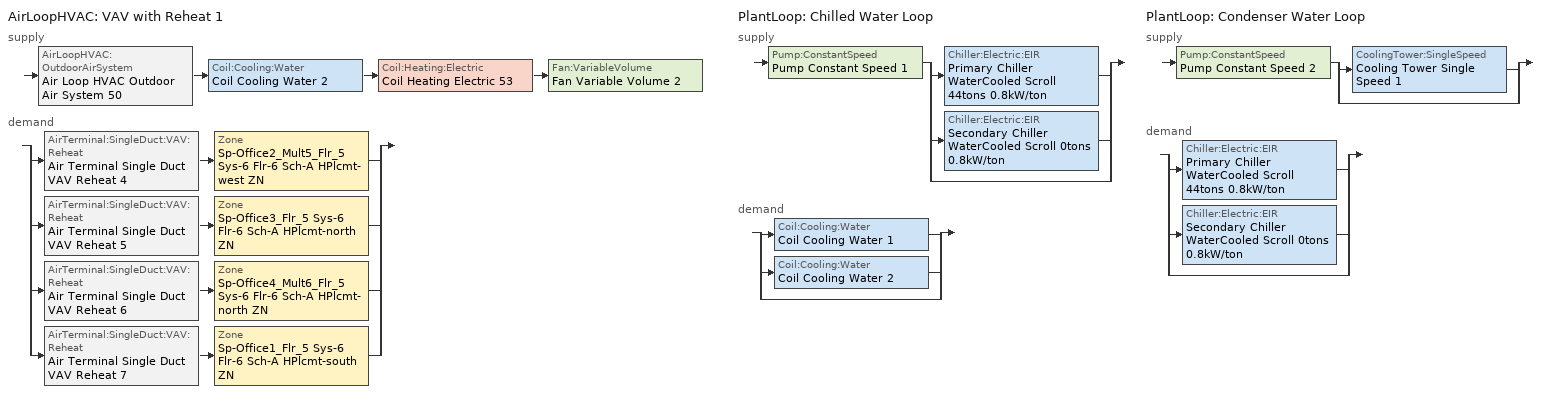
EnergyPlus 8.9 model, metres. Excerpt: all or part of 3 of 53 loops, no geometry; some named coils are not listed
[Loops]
AirLoopHVAC 'VAV with Reheat 1'
 supply: AirLoopHVAC:OutdoorAirSystem 'Air Loop HVAC Outdoor Air System 50' > Coil:Cooling:Water 'Coil Cooling Water 2' > Coil:Heating:Electric 'Coil Heating Electric 53' > Fan:VariableVolume 'Fan Variable Volume 2'
 demand: split
  | AirTerminal:SingleDuct:VAV:Reheat 'Air Terminal Single Duct VAV Reheat 4' > Zone 'Sp-Office2_Mult5_Flr_5 Sys-6 Flr-6 Sch-A HPlcmt-west ZN'
  | AirTerminal:SingleDuct:VAV:Reheat 'Air Terminal Single Duct VAV Reheat 5' > Zone 'Sp-Office3_Flr_5 Sys-6 Flr-6 Sch-A HPlcmt-north ZN'
  | AirTerminal:SingleDuct:VAV:Reheat 'Air Terminal Single Duct VAV Reheat 6' > Zone 'Sp-Office4_Mult6_Flr_5 Sys-6 Flr-6 Sch-A HPlcmt-north ZN'
  | AirTerminal:SingleDuct:VAV:Reheat 'Air Terminal Single Duct VAV Reheat 7' > Zone 'Sp-Office1_Flr_5 Sys-6 Flr-6 Sch-A HPlcmt-south ZN'
PlantLoop 'Chilled Water Loop'
 supply: Pump:ConstantSpeed 'Pump Constant Speed 1' > split
  | Chiller:Electric:EIR 'Primary Chiller WaterCooled Scroll 44tons 0.8kW/ton'
  | Chiller:Electric:EIR 'Secondary Chiller WaterCooled Scroll 0tons 0.8kW/ton'
  | bypass
 demand: split
  | Coil:Cooling:Water 'Coil Cooling Water 1'
  | Coil:Cooling:Water 'Coil Cooling Water 2'
  | bypass
PlantLoop 'Condenser Water Loop'
 supply: Pump:ConstantSpeed 'Pump Constant Speed 2' > split
  | CoolingTower:SingleSpeed 'Cooling Tower Single Speed 1'
  | bypass
 demand: split
  | Chiller:Electric:EIR 'Primary Chiller WaterCooled Scroll 44tons 0.8kW/ton'
  | Chiller:Electric:EIR 'Secondary Chiller WaterCooled Scroll 0tons 0.8kW/ton'
  | bypass
[DesignSpecification:OutdoorAir] Outdoor Air Method=Sum; Outdoor Air Flow per Person {m3/s-person}=0; Outdoor Air Flow per Zone Floor Area {m3/s-m2}=0.0004318; Outdoor Air Flow per Zone {m3/s}=0; Outdoor Air Flow Air Changes per Hour {1/hr}=0
Space Function Office - enclosed Ventilation; Space Function Office - enclosed - occsens Ventilation
[DesignSpecification:ZoneAirDistribution] Zone Air Distribution Effectiveness in Cooling Mode=1; Zone Air Distribution Effectiveness in Heating Mode=1
Sp-Office1_Flr_5 Sys-6 Flr-6 Sch-A HPlcmt-south ZN Design Spec Zone Air Dist; Sp-Office2_Mult5_Flr_5 Sys-6 Flr-6 Sch-A HPlcmt-west ZN Design Spec Zone Air Dist; Sp-Office3_Flr_5 Sys-6 Flr-6 Sch-A HPlcmt-north ZN Design Spec Zone Air Dist; Sp-Office4_Mult6_Flr_5 Sys-6 Flr-6 Sch-A HPlcmt-north ZN Design Spec Zone Air Dist
[Sizing:Zone] Zone Cooling Design Supply Air Temperature Input Method=SupplyAirTemperature; Zone Cooling Design Supply Air Temperature {C}=13; Zone Cooling Design Supply Air Temperature Difference {deltaC}=11.11; Zone Heating Design Supply Air Temperature Input Method=SupplyAirTemperature; Zone Heating Design Supply Air Temperature {C}=43; Zone Heating Design Supply Air Temperature Difference {deltaC}=11.11; Zone Cooling Design Supply Air Humidity Ratio {kgWater/kgDryAir}=0.0085; Zone Heating Design Supply Air Humidity Ratio {kgWater/kgDryAir}=0.008; Zone Heating Sizing Factor=1.3; Zone Cooling Sizing Factor=1.1; Cooling Design Air Flow Method=DesignDay; Cooling Design Air Flow Rate {m3/s}=0; Cooling Minimum Air Flow per Zone Floor Area {m3/s-m2}=0.000762; Cooling Minimum Air Flow {m3/s}=0; Cooling Minimum Air Flow Fraction=0; Heating Design Air Flow Method=DesignDay; Heating Design Air Flow Rate {m3/s}=0; Heating Maximum Air Flow per Zone Floor Area {m3/s-m2}=0.002032; Heating Maximum Air Flow {m3/s}=0.141576; Heating Maximum Air Flow Fraction=0.3; Account for Dedicated Outdoor Air System=No
Name | Design Specification Outdoor Air Object | Design Specification Zone Air Distribution Object
Sp-Office1_Flr_5 Sys-6 Flr-6 Sch-A HPlcmt-south ZN | Space Function Office - enclosed - occsens Ventilation | Sp-Office1_Flr_5 Sys-6 Flr-6 Sch-A HPlcmt-south ZN Design Spec Zone Air Dist
Sp-Office2_Mult5_Flr_5 Sys-6 Flr-6 Sch-A HPlcmt-west ZN | Space Function Office - enclosed Ventilation | Sp-Office2_Mult5_Flr_5 Sys-6 Flr-6 Sch-A HPlcmt-west ZN Design Spec Zone Air Dist
Sp-Office3_Flr_5 Sys-6 Flr-6 Sch-A HPlcmt-north ZN | Space Function Office - enclosed Ventilation | Sp-Office3_Flr_5 Sys-6 Flr-6 Sch-A HPlcmt-north ZN Design Spec Zone Air Dist
Sp-Office4_Mult6_Flr_5 Sys-6 Flr-6 Sch-A HPlcmt-north ZN | Space Function Office - enclosed - occsens Ventilation | Sp-Office4_Mult6_Flr_5 Sys-6 Flr-6 Sch-A HPlcmt-north ZN Design Spec Zone Air Dist
[Sizing:System]
VAV with Reheat 1: Type of Load to Size On=Sensible; Design Outdoor Air Flow Rate {m3/s}=Autosize; Central Heating Maximum System Air Flow Ratio=0.3; Preheat Design Temperature {C}=7; Preheat Design Humidity Ratio {kgWater/kgDryAir}=0.008; Precool Design Temperature {C}=13; Precool Design Humidity Ratio {kgWater/kgDryAir}=0.008; Central Cooling Design Supply Air Temperature {C}=13; Central Heating Design Supply Air Temperature {C}=13.1; Type of Zone Sum to Use=NonCoincident; 100% Outdoor Air in Cooling=No; 100% Outdoor Air in Heating=No; Central Cooling Design Supply Air Humidity Ratio {kgWater/kgDryAir}=0.0085; Central Heating Design Supply Air Humidity Ratio {kgWater/kgDryAir}=0.008; Cooling Supply Air Flow Rate Method=DesignDay; Cooling Supply Air Flow Rate {m3/s}=0; Cooling Supply Air Flow Rate Per Floor Area {m3/s-m2}=0.00996765; Cooling Fraction of Autosized Cooling Supply Air Flow Rate=1; Cooling Supply Air Flow Rate Per Unit Cooling Capacity {m3/s-W}=3.94755e-05; Heating Supply Air Flow Rate Method=DesignDay; Heating Supply Air Flow Rate {m3/s}=0; Heating Supply Air Flow Rate Per Floor Area {m3/s-m2}=0.00996765; Heating Fraction of Autosized Heating Supply Air Flow Rate=1; Heating Fraction of Autosized Cooling Supply Air Flow Rate=1; Heating Supply Air Flow Rate Per Unit Heating Capacity {m3/s-W}=3.15882e-05; System Outdoor Air Method=ZoneSum; Zone Maximum Outdoor Air Fraction=1; Cooling Design Capacity Method=CoolingDesignCapacity; Cooling Design Capacity {W}=Autosize; Cooling Design Capacity Per Floor Area {W/m2}=234.7; Fraction of Autosized Cooling Design Capacity=1; Heating Design Capacity Method=HeatingDesignCapacity; Heating Design Capacity {W}=Autosize; Heating Design Capacity Per Floor Area {W/m2}=157; Fraction of Autosized Heating Design Capacity=1; Central Cooling Capacity Control Method=OnOff
[Sizing:Plant] Loop Design Temperature Difference {deltaC}=6; Sizing Option=NonCoincident; Zone Timesteps in Averaging Window=1; Coincident Sizing Factor Mode=None
Name | Loop Type | Design Loop Exit Temperature {C}
Chilled Water Loop | Cooling | 7
Condenser Water Loop | Condenser | 29
[ZoneControl:Thermostat]
Name | Zone or ZoneList | Control Type Schedule | Control 1
Sp-Office1_Flr_5 Sys-6 Flr-6 Sch-A HPlcmt-south ZN Thermostat | Sp-Office1_Flr_5 Sys-6 Flr-6 Sch-A HPlcmt-south ZN | Sp-Office1_Flr_5 Sys-6 Flr-6 Sch-A HPlcmt-south ZN Thermostat Schedule | Space Function Office - enclosed - occsens Thermostat 6
Sp-Office2_Mult5_Flr_5 Sys-6 Flr-6 Sch-A HPlcmt-west ZN Thermostat | Sp-Office2_Mult5_Flr_5 Sys-6 Flr-6 Sch-A HPlcmt-west ZN | Sp-Office2_Mult5_Flr_5 Sys-6 Flr-6 Sch-A HPlcmt-west ZN Thermostat Schedule | Space Function Office - enclosed Thermostat 6
Sp-Office3_Flr_5 Sys-6 Flr-6 Sch-A HPlcmt-north ZN Thermostat | Sp-Office3_Flr_5 Sys-6 Flr-6 Sch-A HPlcmt-north ZN | Sp-Office3_Flr_5 Sys-6 Flr-6 Sch-A HPlcmt-north ZN Thermostat Schedule | Space Function Office - enclosed Thermostat 5
Sp-Office4_Mult6_Flr_5 Sys-6 Flr-6 Sch-A HPlcmt-north ZN Thermostat | Sp-Office4_Mult6_Flr_5 Sys-6 Flr-6 Sch-A HPlcmt-north ZN | Sp-Office4_Mult6_Flr_5 Sys-6 Flr-6 Sch-A HPlcmt-north ZN Thermostat Schedule | Space Function Office - enclosed - occsens Thermostat 5
[ThermostatSetpoint:DualSetpoint] Heating Setpoint Temperature Schedule=NECB-A-Thermostat Setpoint-Heating; Cooling Setpoint Temperature Schedule=NECB-A-Thermostat Setpoint-Cooling
Space Function Office - enclosed - occsens Thermostat 6; Space Function Office - enclosed Thermostat 6; Space Function Office - enclosed Thermostat 5; Space Function Office - enclosed - occsens Thermostat 5
[ZoneHVAC:Baseboard:Convective:Electric] Availability Schedule=Always On Discrete; Heating Design Capacity {W}=Autosize; Efficiency=1
Zone HVAC Baseboard Convective Electric 55; Zone HVAC Baseboard Convective Electric 52; Zone HVAC Baseboard Convective Electric 53; Zone HVAC Baseboard Convective Electric 54
[AirTerminal:SingleDuct:VAV:Reheat] Availability Schedule=Always On Discrete; Maximum Air Flow Rate {m3/s}=Autosize; Zone Minimum Air Flow Input Method=Constant; Constant Minimum Air Flow Fraction=0.3; Maximum Hot Water or Steam Flow Rate {m3/s}=Autosize; Minimum Hot Water or Steam Flow Rate {m3/s}=0; Convergence Tolerance=0.001; Damper Heating Action=Normal; Maximum Flow per Zone Floor Area During Reheat {m3/s-m2}=Autocalculate; Maximum Flow Fraction During Reheat=Autocalculate; Maximum Reheat Air Temperature {C}=43
Name | Fixed Minimum Air Flow Rate {m3/s} | Reheat Coil
Air Terminal Single Duct VAV Reheat 7 | 0.0278892 | Coil Heating Electric 57
Air Terminal Single Duct VAV Reheat 4 | 0.0571317 | Coil Heating Electric 54
Air Terminal Single Duct VAV Reheat 5 | 0.0557418 | Coil Heating Electric 55
Air Terminal Single Duct VAV Reheat 6 | 0.0278709 | Coil Heating Electric 56
[Zone equipment]
Sp-Office1_Flr_5 Sys-6 Flr-6 Sch-A HPlcmt-south ZN: Air Terminal Single Duct VAV Reheat 7, Zone HVAC Baseboard Convective Electric 55
Sp-Office2_Mult5_Flr_5 Sys-6 Flr-6 Sch-A HPlcmt-west ZN: Air Terminal Single Duct VAV Reheat 4, Zone HVAC Baseboard Convective Electric 52
Sp-Office3_Flr_5 Sys-6 Flr-6 Sch-A HPlcmt-north ZN: Air Terminal Single Duct VAV Reheat 5, Zone HVAC Baseboard Convective Electric 53
Sp-Office4_Mult6_Flr_5 Sys-6 Flr-6 Sch-A HPlcmt-north ZN: Air Terminal Single Duct VAV Reheat 6, Zone HVAC Baseboard Convective Electric 54
[Fan:VariableVolume]
Fan Variable Volume 2: Availability Schedule=VAV with Reheat 1 Occ Sch; Fan Total Efficiency=0.549965; Pressure Rise {Pa}=1458.33; Maximum Flow Rate {m3/s}=AutoSize; Fan Power Minimum Flow Rate Input Method=Fraction; Fan Power Minimum Flow Fraction=0.68; Fan Power Minimum Air Flow Rate {m3/s}=0; Motor Efficiency=0.8461; Motor In Airstream Fraction=1; Fan Power Coefficient 1=-2.4176; Fan Power Coefficient 2=9.5874; Fan Power Coefficient 3=-11.559; Fan Power Coefficient 4=5.4009; Fan Power Coefficient 5=0
[Coil:Cooling:Water]
Coil Cooling Water 2: Availability Schedule=Always On Discrete; Design Water Flow Rate {m3/s}=Autosize; Design Air Flow Rate {m3/s}=Autosize; Design Inlet Water Temperature {C}=Autosize; Design Inlet Air Temperature {C}=Autosize; Design Outlet Air Temperature {C}=Autosize; Design Inlet Air Humidity Ratio {kgWater/kgDryAir}=Autosize; Design Outlet Air Humidity Ratio {kgWater/kgDryAir}=Autosize; Type of Analysis=SimpleAnalysis; Heat Exchanger Configuration=CrossFlow
[Coil:Heating:Electric] Availability Schedule=Always On Discrete; Efficiency=1; Nominal Capacity {W}=Autosize
Coil Heating Electric 57; Coil Heating Electric 54; Coil Heating Electric 55; Coil Heating Electric 56; Coil Heating Electric 53
[Controller:WaterCoil]
Controller Water Coil 2: Control Variable=Temperature; Action=Reverse; Actuator Variable=Flow; Controller Convergence Tolerance {deltaC}=Autosize; Maximum Actuated Flow {m3/s}=Autosize; Minimum Actuated Flow {m3/s}=0
[Controller:OutdoorAir]
Controller Outdoor Air 50: Minimum Outdoor Air Flow Rate {m3/s}=0; Maximum Outdoor Air Flow Rate {m3/s}=Autosize; Economizer Control Type=DifferentialEnthalpy; Economizer Control Action Type=ModulateFlow; Lockout Type=NoLockout; Minimum Limit Type=FixedMinimum; Minimum Outdoor Air Schedule=VAV with Reheat 1 Occ Sch; Mechanical Ventilation Controller=Controller Mechanical Ventilation 50; High Humidity Control=No; Control High Indoor Humidity Based on Outdoor Humidity Ratio=Yes; Heat Recovery Bypass Control Type=BypassWhenWithinEconomizerLimits
[Controller:MechanicalVentilation]
Controller Mechanical Ventilation 50: Availability Schedule=VAV with Reheat 1 Occ Sch; Demand Controlled Ventilation=No; System Outdoor Air Method=ZoneSum; Zone 1=Sp-Office1_Flr_5 Sys-6 Flr-6 Sch-A HPlcmt-south ZN; Design Specification Outdoor Air Object Name 1=Space Function Office - enclosed - occsens Ventilation; Design Specification Zone Air Distribution Object Name 1=Sp-Office1_Flr_5 Sys-6 Flr-6 Sch-A HPlcmt-south ZN Design Spec Zone Air Dist; Zone 2=Sp-Office2_Mult5_Flr_5 Sys-6 Flr-6 Sch-A HPlcmt-west ZN; Design Specification Outdoor Air Object Name 2=Space Function Office - enclosed Ventilation; Design Specification Zone Air Distribution Object Name 2=Sp-Office2_Mult5_Flr_5 Sys-6 Flr-6 Sch-A HPlcmt-west ZN Design Spec Zone Air Dist; Zone 3=Sp-Office3_Flr_5 Sys-6 Flr-6 Sch-A HPlcmt-north ZN; Design Specification Outdoor Air Object Name 3=Space Function Office - enclosed Ventilation; Design Specification Zone Air Distribution Object Name 3=Sp-Office3_Flr_5 Sys-6 Flr-6 Sch-A HPlcmt-north ZN Design Spec Zone Air Dist; Zone 4=Sp-Office4_Mult6_Flr_5 Sys-6 Flr-6 Sch-A HPlcmt-north ZN; Design Specification Outdoor Air Object Name 4=Space Function Office - enclosed - occsens Ventilation; Design Specification Zone Air Distribution Object Name 4=Sp-Office4_Mult6_Flr_5 Sys-6 Flr-6 Sch-A HPlcmt-north ZN Design Spec Zone Air Dist
[AirLoopHVAC]
VAV with Reheat 1: Design Supply Air Flow Rate {m3/s}=AutoSize
[Pump:ConstantSpeed] Design Flow Rate {m3/s}=Autosize; Design Pump Head {Pa}=179352; Design Power Consumption {W}=Autosize; Fraction of Motor Inefficiencies to Fluid Stream=0; Pump Control Type=Intermittent; Design Power Sizing Method=PowerPerFlowPerPressure; Design Electric Power per Unit Flow Rate {W/(m3/s)}=348701.1; Design Shaft Power per Unit Flow Rate per Unit Head {W/((m3/s)-Pa)}=1.28205
Name | Motor Efficiency
Pump Constant Speed 1 | 0.865
Pump Constant Speed 2 | 0.895
[Chiller:Electric:EIR] Reference COP {W/W}=4.5032; Reference Leaving Chilled Water Temperature {C}=6.67; Reference Entering Condenser Fluid Temperature {C}=29.4; Reference Chilled Water Flow Rate {m3/s}=Autosize; Reference Condenser Fluid Flow Rate {m3/s}=Autosize; Minimum Part Load Ratio=0.25; Maximum Part Load Ratio=1; Optimum Part Load Ratio=1; Minimum Unloading Ratio=0.25; Condenser Type=WaterCooled; Condenser Fan Power Ratio {W/W}=0; Fraction of Compressor Electric Consumption Rejected by Condenser=1; Leaving Chilled Water Lower Temperature Limit {C}=2; Chiller Flow Mode=LeavingSetpointModulated; Sizing Factor=1
Name | Reference Capacity {W} | Cooling Capacity Function of Temperature Curve | Electric Input to Cooling Output Ratio Function of Temperature Curve | Electric Input to Cooling Output Ratio Function of Part Load Ratio Curve
Primary Chiller WaterCooled Scroll 44tons 0.8kW/ton | 154682 | WaterCooled_Scroll_CAPFT_NECB2011 | WaterCooled_Scroll_EIRFT_NECB2011 | WaterCooled_Scroll_EIRFPLR_NECB2011
Secondary Chiller WaterCooled Scroll 0tons 0.8kW/ton | 0.001 | WaterCooled_Scroll_CAPFT_NECB2011 1 | WaterCooled_Scroll_EIRFT_NECB2011 1 | WaterCooled_Scroll_EIRFPLR_NECB2011 1
[CoolingTower:SingleSpeed]
Cooling Tower Single Speed 1: Design Water Flow Rate {m3/s}=Autosize; Design Air Flow Rate {m3/s}=Autosize; Design Fan Power {W}=2835.47; Design U-Factor Times Area Value {W/K}=Autosize; Free Convection Air Flow Rate {m3/s}=Autosize; Free Convection Air Flow Rate Sizing Factor=0.1; Free Convection U-Factor Times Area Value {W/K}=Autosize; Free Convection U-Factor Times Area Value Sizing Factor=0.1; Performance Input Method=UFactorTimesAreaAndDesignWaterFlowRate; Heat Rejection Capacity and Nominal Capacity Sizing Ratio=1.25; Free Convection Capacity {W}=0; Free Convection Nominal Capacity Sizing Factor=0.1; Design Inlet Air Dry-Bulb Temperature {C}=25.6; Design Inlet Air Wet-Bulb Temperature {C}=25.6; Design Approach Temperature {deltaC}=Autosize; Design Range Temperature {deltaC}=Autosize; Basin Heater Capacity {W/K}=0; Basin Heater Setpoint Temperature {C}=2; Evaporation Loss Mode=LossFactor; Evaporation Loss Factor {percent/K}=0.2; Drift Loss Percent {percent}=0.008; Blowdown Calculation Mode=ConcentrationRatio; Blowdown Concentration Ratio=3; Capacity Control=FanCycling; Number of Cells=1; Cell Control=MinimalCell; Cell Minimum  Water Flow Rate Fraction=0.33; Cell Maximum Water Flow Rate Fraction=2.5; Sizing Factor=1
[PlantLoop] Fluid Type=Water; Maximum Loop Temperature {C}=100; Minimum Loop Temperature {C}=0; Maximum Loop Flow Rate {m3/s}=Autosize; Minimum Loop Flow Rate {m3/s}=0; Plant Loop Volume {m3}=Autocalculate; Load Distribution Scheme=Optimal; Plant Loop Demand Calculation Scheme=SingleSetpoint
Name | Plant Equipment Operation Scheme
Chilled Water Loop | Chilled Water Loop Operation Schemes
Condenser Water Loop | Condenser Water Loop Operation Schemes
[PlantEquipmentList]
Chilled Water Loop Cooling Equipment List: Primary Chiller WaterCooled Scroll 44tons 0.8kW/ton, Secondary Chiller WaterCooled Scroll 0tons 0.8kW/ton
Condenser Water Loop Cooling Equipment List: Cooling Tower Single Speed 1
[PlantEquipmentOperation:CoolingLoad] Load Range 1 Lower Limit {W}=0; Load Range 1 Upper Limit {W}=1000000000
Name | Range 1 Equipment List
Chilled Water Loop Cooling Operation Scheme | Chilled Water Loop Cooling Equipment List
Condenser Water Loop Cooling Operation Scheme | Condenser Water Loop Cooling Equipment List
[PlantEquipmentOperationSchemes] Control Scheme 1 Schedule=Always On Discrete
Name | Control Scheme 1
Chilled Water Loop Operation Schemes | Chilled Water Loop Cooling Operation Scheme
Condenser Water Loop Operation Schemes | Condenser Water Loop Cooling Operation Scheme
[SetpointManager:Scheduled] Control Variable=Temperature
Name | Schedule
Setpoint Manager Scheduled 4 | Supply Air Temp 1
Setpoint Manager Scheduled 1 | CHW Temp
Setpoint Manager Scheduled 2 | CW Temp
[SetpointManager:MixedAir] Control Variable=Temperature
Node 641 OS Default SPM; Node 640 OS Default SPM; Node 639 OS Default SPM
[Schedule:Day:Interval]
NECB-A-Thermostat Setpoint-Heating Sun|Hol Day; NECB-A-Thermostat Setpoint-Heating Sat Day: No, 24:00, 18
NECB-A-Thermostat Setpoint-Heating Default|Wkdy Day; NECB-A-Thermostat Setpoint-Heating Default: No, 06:00, 18, 07:00, 20, 21:00, 22, 24:00, 18
NECB-A-Thermostat Setpoint-Cooling Sun|Hol Day; NECB-A-Thermostat Setpoint-Cooling Sat Day: No, 24:00, 35
NECB-A-Thermostat Setpoint-Cooling Default|Wkdy Day; NECB-A-Thermostat Setpoint-Cooling Default: No, 06:00, 35, 21:00, 24, 24:00, 35
VAV with Reheat 1 Occ Sch Sunday; VAV with Reheat 1 Occ Sch Saturday: No, 24:00, 0
VAV with Reheat 1 Occ Sch Monday; VAV with Reheat 1 Occ Sch Tuesday; VAV with Reheat 1 Occ Sch Wednesday; VAV with Reheat 1 Occ Sch Thursday; VAV with Reheat 1 Occ Sch Friday: No, 08:00, 0, 19:00, 1, 24:00, 0
VAV with Reheat 1 Occ Sch Default; VAV with Reheat 1 Occ Sch Summer Design Day; VAV with Reheat 1 Occ Sch Winter Design Day: No, 24:00, 1
satCHW Temp 1; Schedule Day 3; sunCHW Temp 1; wkdCHW Temp 1: No, 01:00, 7, 02:00, 7, 03:00, 7, 04:00, 7, 05:00, 7, 06:00, 7, 07:00, 7, 08:00, 7, 09:00, 7, 10:00, 7, 11:00, 7, 12:00, 7, 13:00, 7, 14:00, 7, 15:00, 7, 16:00, 7, 17:00, 7, 18:00, 7, 19:00, 7, 20:00, 7, 21:00, 7, 22:00, 7, 23:00, 7, 24:00, 7
satCW Temp 1; Schedule Day 4; sunCW Temp 1; wkdCW Temp 1: No, 01:00, 29, 02:00, 29, 03:00, 29, 04:00, 29, 05:00, 29, 06:00, 29, 07:00, 29, 08:00, 29, 09:00, 29, 10:00, 29, 11:00, 29, 12:00, 29, 13:00, 29, 14:00, 29, 15:00, 29, 16:00, 29, 17:00, 29, 18:00, 29, 19:00, 29, 20:00, 29, 21:00, 29, 22:00, 29, 23:00, 29, 24:00, 29
Supply Air Temp Default 1: No, 24:00, 13
[Schedule:Week:Daily]
Schedule:Week:Daily {8492a2f7-79b4-4612-90de-e760ec9d7b0c}: NECB-A-Thermostat Setpoint-Heating Sun|Hol Day, NECB-A-Thermostat Setpoint-Heating Default|Wkdy Day, NECB-A-Thermostat Setpoint-Heating Default|Wkdy Day, NECB-A-Thermostat Setpoint-Heating Default|Wkdy Day, NECB-A-Thermostat Setpoint-Heating Default|Wkdy Day, NECB-A-Thermostat Setpoint-Heating Default|Wkdy Day, NECB-A-Thermostat Setpoint-Heating Sat Day, NECB-A-Thermostat Setpoint-Heating Default, NECB-A-Thermostat Setpoint-Heating Default, NECB-A-Thermostat Setpoint-Heating Default, NECB-A-Thermostat Setpoint-Heating Default, NECB-A-Thermostat Setpoint-Heating Default
Schedule:Week:Daily {cf63e189-d014-4a7a-ac4e-8b6bc4442477}: NECB-A-Thermostat Setpoint-Cooling Sun|Hol Day, NECB-A-Thermostat Setpoint-Cooling Default|Wkdy Day, NECB-A-Thermostat Setpoint-Cooling Default|Wkdy Day, NECB-A-Thermostat Setpoint-Cooling Default|Wkdy Day, NECB-A-Thermostat Setpoint-Cooling Default|Wkdy Day, NECB-A-Thermostat Setpoint-Cooling Default|Wkdy Day, NECB-A-Thermostat Setpoint-Cooling Sat Day, NECB-A-Thermostat Setpoint-Cooling Default, NECB-A-Thermostat Setpoint-Cooling Default, NECB-A-Thermostat Setpoint-Cooling Default, NECB-A-Thermostat Setpoint-Cooling Default, NECB-A-Thermostat Setpoint-Cooling Default
Schedule:Week:Daily {fefc15eb-8bc8-483e-a320-9bd1bf7ba4a2}: VAV with Reheat 1 Occ Sch Sunday, VAV with Reheat 1 Occ Sch Monday, VAV with Reheat 1 Occ Sch Tuesday, VAV with Reheat 1 Occ Sch Wednesday, VAV with Reheat 1 Occ Sch Thursday, VAV with Reheat 1 Occ Sch Friday, VAV with Reheat 1 Occ Sch Saturday, VAV with Reheat 1 Occ Sch Default, VAV with Reheat 1 Occ Sch Summer Design Day, VAV with Reheat 1 Occ Sch Winter Design Day, VAV with Reheat 1 Occ Sch Default, VAV with Reheat 1 Occ Sch Default
Schedule:Week:Daily {0b954358-508e-4719-a065-8d32aec202a1}: sunCHW Temp 1, wkdCHW Temp 1, wkdCHW Temp 1, wkdCHW Temp 1, wkdCHW Temp 1, wkdCHW Temp 1, satCHW Temp 1, Schedule Day 3, Schedule Day 3, Schedule Day 3, Schedule Day 3, Schedule Day 3
Schedule:Week:Daily {235e82c7-e795-4fe7-ba58-3abe1a507c00}: sunCW Temp 1, wkdCW Temp 1, wkdCW Temp 1, wkdCW Temp 1, wkdCW Temp 1, wkdCW Temp 1, satCW Temp 1, Schedule Day 4, Schedule Day 4, Schedule Day 4, Schedule Day 4, Schedule Day 4
Schedule:Week:Daily {8799a39f-c77b-48e8-bb27-0b0c27871ff8}: Supply Air Temp Default 1, Supply Air Temp Default 1, Supply Air Temp Default 1, Supply Air Temp Default 1, Supply Air Temp Default 1, Supply Air Temp Default 1, Supply Air Temp Default 1, Supply Air Temp Default 1, Supply Air Temp Default 1, Supply Air Temp Default 1, Supply Air Temp Default 1, Supply Air Temp Default 1
[Schedule:Year]
NECB-A-Thermostat Setpoint-Heating: Schedule:Week:Daily {8492a2f7-79b4-4612-90de-e760ec9d7b0c}, 1, 1, 12, 31
NECB-A-Thermostat Setpoint-Cooling: Schedule:Week:Daily {cf63e189-d014-4a7a-ac4e-8b6bc4442477}, 1, 1, 12, 31
VAV with Reheat 1 Occ Sch: Schedule:Week:Daily {fefc15eb-8bc8-483e-a320-9bd1bf7ba4a2}, 1, 1, 12, 31
CHW Temp: Schedule:Week:Daily {0b954358-508e-4719-a065-8d32aec202a1}, 1, 1, 12, 31
CW Temp: Schedule:Week:Daily {235e82c7-e795-4fe7-ba58-3abe1a507c00}, 1, 1, 12, 31
Supply Air Temp 1: Schedule:Week:Daily {8799a39f-c77b-48e8-bb27-0b0c27871ff8}, 1, 1, 12, 31
[Schedule:Compact]
Sp-Office1_Flr_5 Sys-6 Flr-6 Sch-A HPlcmt-south ZN Thermostat Schedule; Sp-Office2_Mult5_Flr_5 Sys-6 Flr-6 Sch-A HPlcmt-west ZN Thermostat Schedule; Sp-Office3_Flr_5 Sys-6 Flr-6 Sch-A HPlcmt-north ZN Thermostat Schedule; Sp-Office4_Mult6_Flr_5 Sys-6 Flr-6 Sch-A HPlcmt-north ZN Thermostat Schedule: Through: 12/31, For: AllDays, Until: 24:00, 4
[Schedule:Constant]
Always On Discrete: Hourly Value=1
[Curve:Quadratic] Coefficient1 Constant=0.04412; Coefficient2 x=0.640367; Coefficient3 x**2=0.319555; Minimum Value of x=0; Maximum Value of x=1
WaterCooled_Scroll_EIRFPLR_NECB2011; WaterCooled_Scroll_EIRFPLR_NECB2011 1
[Curve:Biquadratic] Minimum Value of x=5; Maximum Value of x=10; Minimum Value of y=24; Maximum Value of y=35
Name | Coefficient1 Constant | Coefficient2 x | Coefficient3 x**2 | Coefficient4 y | Coefficient5 y**2 | Coefficient6 x*y
WaterCooled_Scroll_CAPFT_NECB2011; WaterCooled_Scroll_CAPFT_NECB2011 1 | 0.94418 | 0.0337102 | 9.75564e-05 | -0.00322114 | -4.91832e-05 | -0.000177584
WaterCooled_Scroll_EIRFT_NECB2011; WaterCooled_Scroll_EIRFT_NECB2011 1 | 0.727393 | -0.0118922 | 0.000541177 | 0.00187934 | 0.000473461 | -0.000711472
